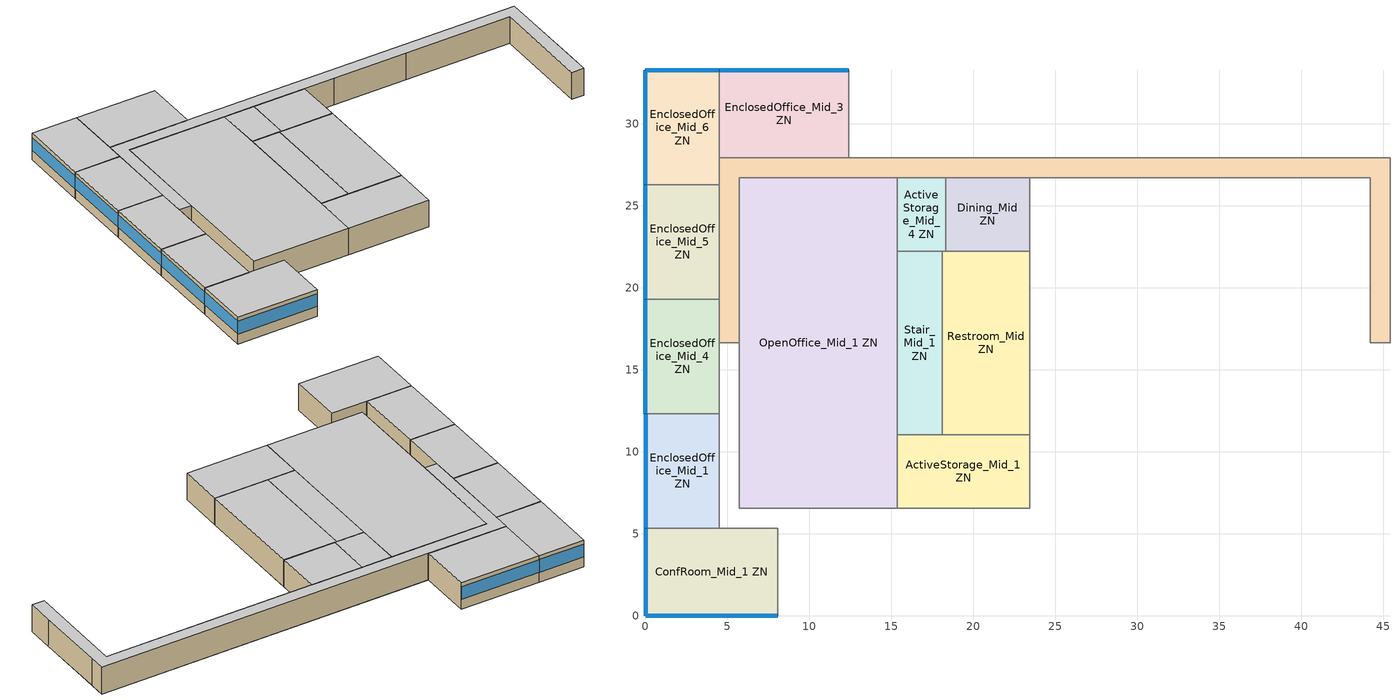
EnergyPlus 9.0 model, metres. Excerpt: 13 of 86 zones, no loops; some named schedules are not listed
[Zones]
ActiveStorage_Mid_1 ZN
 floor to FirstFloor_Plenum ZN (int_slab_floor): 23.43,11.04 23.43,6.56 15.35,6.56 15.35,11.04 z3.96
 wall to Restroom_Mid ZN (int_wall): 23.43,11.04 18.1,11.04 z3.96:6.71
 wall to OpenOffice_Mid_1 ZN (int_wall): 15.35,11.04 15.35,6.56 z3.96:6.71
 wall to Corridor_Mid_1 ZN (int_wall): 15.35,6.56 23.43,6.56 z3.96:6.71
 wall to Lobby_Mid ZN (int_wall): 23.43,6.56 23.43,11.04 z3.96:6.71
 wall to Stair_Mid_1 ZN (int_wall): 18.1,11.04 15.35,11.04 z3.96:6.71
 ceiling to MidFloor_Plenum ZN (DropCeiling): 15.35,11.04 15.35,6.56 23.43,6.56 23.43,11.04 z6.71
ActiveStorage_Mid_4 ZN
 floor to FirstFloor_Plenum ZN (int_slab_floor): 18.31,26.71 18.31,22.23 15.35,22.23 15.35,26.71 z3.96
 wall to Stair_Mid_1 ZN (int_wall): 15.35,22.23 18.1,22.23 z3.96:6.71
 wall to Corridor_Mid_2 ZN (int_wall): 18.31,26.71 15.35,26.71 z3.96:6.71
 wall to OpenOffice_Mid_1 ZN (int_wall): 15.35,26.71 15.35,22.23 z3.96:6.71
 wall to Restroom_Mid ZN (int_wall): 18.1,22.23 18.31,22.23 z3.96:6.71
 wall to Dining_Mid ZN (int_wall): 18.31,22.23 18.31,26.71 z3.96:6.71
 ceiling to MidFloor_Plenum ZN (DropCeiling): 15.35,26.71 15.35,22.23 18.31,22.23 18.31,26.71 z6.71
ConfRoom_Mid_1 ZN
 floor to FirstFloor_Plenum ZN (int_slab_floor): 8.07,5.34 8.07,0 0,0 0,5.34 z3.96
 wall outside (nonres_ext_wall): 0,5.34 0,0 8.07,0 z3.96:6.71
 wall to EnclosedOffice_Mid_1 ZN (int_wall): 4.5,5.34 0,5.34 z3.96:6.71
 wall to OpenOffice_Mid_4 ZN (int_wall): 8.07,0 8.07,5.34 z3.96:6.71
 wall to Corridor_Mid_1 ZN (int_wall): 8.07,5.34 4.5,5.34 z3.96:6.71
 window (Window_U_0.5_SHGC_0.25): 0.03,0 8.04,0 / 0,5.32 0,0.03 z4.98:6.3
 ceiling to MidFloor_Plenum ZN (DropCeiling): 0,5.34 0,0 8.07,0 8.07,5.34 z6.71
Corridor_Mid_2 ZN
 floor to FirstFloor_Plenum ZN (int_slab_floor): 45.41,27.93 45.41,16.64 44.19,16.64 44.19,26.71 5.72,26.71 5.72,16.64 4.5,16.64 4.5,27.93 z3.96
 wall to ActiveStorage_Mid_3 ZN (int_wall): 26.48,26.71 33.67,26.71 z3.96:6.71
 wall to Lobby_Mid ZN (int_wall): 23.43,26.71 26.48,26.71 z3.96:6.71
 wall to OpenOffice_Mid_2 ZN (int_wall): 33.67,26.71 44.19,26.71 44.19,16.64 z3.96:6.71
 wall to EnclosedOffice_Mid_3 ZN (int_wall): 12.39,27.93 10.08,27.93 4.5,27.93 z3.96:6.71
 wall to Corridor_Mid_1 ZN (int_wall): 44.19,16.64 45.41,16.64 / 4.5,16.64 5.72,16.64 z3.96:6.71
 wall to OpenOffice_Mid_1 ZN (int_wall): 5.72,16.64 5.72,26.71 15.35,26.71 z3.96:6.71
 wall to Dining_Mid ZN (int_wall): 18.31,26.71 23.43,26.71 z3.96:6.71
 wall to EnclosedOffice_Mid_8 ZN (int_wall): 45.41,16.64 45.41,19.3 z3.96:6.71
 wall to EnclosedOffice_Mid_6 ZN (int_wall): 4.5,27.93 4.5,26.29 z3.96:6.71
 wall to OpenOffice_Mid_3 ZN (int_wall): 45.41,27.93 12.39,27.93 z3.96:6.71
 wall to EnclosedOffice_Mid_5 ZN (int_wall): 4.5,26.29 4.5,19.32 z3.96:6.71
 wall to EnclosedOffice_Mid_4 ZN (int_wall): 4.5,19.32 4.5,16.64 z3.96:6.71
 wall to EnclosedOffice_Mid_7 ZN (int_wall): 45.41,19.3 45.41,26.28 z3.96:6.71
 wall to EnclosedOffice_Mid_2 ZN (int_wall): 45.41,26.28 45.41,27.93 z3.96:6.71
 ceiling to MidFloor_Plenum ZN (DropCeiling): 4.5,27.93 4.5,16.64 5.72,16.64 5.72,26.71 44.19,26.71 44.19,16.64 45.41,16.64 45.41,27.93 z6.71
Dining_Mid ZN
 floor to FirstFloor_Plenum ZN (int_slab_floor): 23.43,26.71 23.43,22.23 18.31,22.23 18.31,26.71 z3.96
 wall to Restroom_Mid ZN (int_wall): 18.31,22.23 23.43,22.23 z3.96:6.71
 wall to Lobby_Mid ZN (int_wall): 23.43,22.23 23.43,26.71 z3.96:6.71
 ceiling to MidFloor_Plenum ZN (DropCeiling): 18.31,26.71 18.31,22.23 23.43,22.23 23.43,26.71 z6.71
EnclosedOffice_Mid_6 ZN
 floor to FirstFloor_Plenum ZN (int_slab_floor): 4.5,33.27 4.5,26.29 0,26.29 0,33.27 z3.96
 wall outside (nonres_ext_wall): 4.5,33.27 0,33.27 0,26.29 z3.96:6.71
 wall to EnclosedOffice_Mid_3 ZN (int_wall): 4.5,27.93 4.5,33.27 z3.96:6.71
 wall to EnclosedOffice_Mid_5 ZN (int_wall): 0,26.29 4.5,26.29 z3.96:6.71
 window (Window_U_0.5_SHGC_0.25): 4.48,33.27 0.03,33.27 z4.98:6.31; 0,33.25 0,26.32 z4.98:6.29
 ceiling to MidFloor_Plenum ZN (DropCeiling): 0,33.27 0,26.29 4.5,26.29 4.5,33.27 z6.71
EnclosedOffice_Mid_4 ZN
 floor to FirstFloor_Plenum ZN (int_slab_floor): 4.5,19.31 4.5,12.33 0,12.33 0,19.31 z3.96
 wall outside (nonres_ext_wall): 0,19.31 0,12.33 z3.96:6.71
 wall to EnclosedOffice_Mid_5 ZN (int_wall): 4.5,19.31 0,19.31 z3.96:6.71
 wall to Corridor_Mid_1 ZN (int_wall): 4.5,12.33 4.5,16.64 z3.96:6.71
 wall to EnclosedOffice_Mid_1 ZN (int_wall): 0,12.33 4.5,12.33 z3.96:6.71
 window (Window_U_0.5_SHGC_0.25): 0,19.28 0,12.36 z4.98:6.29
 ceiling to MidFloor_Plenum ZN (DropCeiling): 0,19.31 0,12.33 4.5,12.33 4.5,19.31 z6.71
EnclosedOffice_Mid_1 ZN
 floor to FirstFloor_Plenum ZN (int_slab_floor): 4.5,12.33 4.5,5.34 0,5.34 0,12.33 z3.96
 wall outside (nonres_ext_wall): 0,12.33 0,5.34 z3.96:6.71
 wall to Corridor_Mid_1 ZN (int_wall): 4.5,5.34 4.5,12.33 z3.96:6.71
 window (Window_U_0.5_SHGC_0.25): 0,12.3 0,5.37 z4.98:6.29
 ceiling to MidFloor_Plenum ZN (DropCeiling): 0,12.33 0,5.34 4.5,5.34 4.5,12.33 z6.71
EnclosedOffice_Mid_3 ZN
 floor to FirstFloor_Plenum ZN (int_slab_floor): 12.39,33.27 12.39,27.93 4.5,27.93 4.5,33.27 z3.96
 wall outside (nonres_ext_wall): 12.39,33.27 4.5,33.27 z3.96:6.71
 wall to OpenOffice_Mid_3 ZN (int_wall): 12.39,27.93 12.39,33.27 z3.96:6.71
 window (Window_U_0.5_SHGC_0.25): 12.37,33.27 4.53,33.27 z4.98:6.3
 ceiling to MidFloor_Plenum ZN (DropCeiling): 4.5,33.27 4.5,27.93 12.39,27.93 12.39,33.27 z6.71
OpenOffice_Mid_1 ZN
 floor to FirstFloor_Plenum ZN (int_slab_floor): 15.35,26.71 15.35,6.56 5.72,6.56 5.72,26.71 z3.96
 wall to Corridor_Mid_1 ZN (int_wall): 5.72,16.64 5.72,6.56 15.35,6.56 z3.96:6.71
 wall to Stair_Mid_1 ZN (int_wall): 15.35,11.04 15.35,22.23 z3.96:6.71
 ceiling to MidFloor_Plenum ZN (DropCeiling): 5.72,26.71 5.72,6.56 15.35,6.56 15.35,26.71 z6.71
Restroom_Mid ZN
 floor to FirstFloor_Plenum ZN (int_slab_floor): 23.43,22.23 23.43,11.04 18.1,11.04 18.1,22.23 z3.96
 wall to Lobby_Mid ZN (int_wall): 23.43,11.04 23.43,22.23 z3.96:6.71
 wall to Stair_Mid_1 ZN (int_wall): 18.1,22.23 18.1,11.04 z3.96:6.71
 ceiling to MidFloor_Plenum ZN (DropCeiling): 18.1,22.23 18.1,11.04 23.43,11.04 23.43,22.23 z6.71
Stair_Mid_1 ZN
 floor to FirstFloor_Plenum ZN (int_slab_floor): 18.1,22.23 18.1,11.04 15.35,11.04 15.35,22.23 z3.96
 ceiling to MidFloor_Plenum ZN (DropCeiling): 15.35,22.23 15.35,11.04 18.1,11.04 18.1,22.23 z6.71
EnclosedOffice_Mid_5 ZN
 floor to FirstFloor_Plenum ZN (int_slab_floor): 4.5,26.29 4.5,19.31 0,19.31 0,26.29 z3.96
 wall outside (nonres_ext_wall): 0,26.29 0,19.31 z3.96:6.71
 window (Window_U_0.5_SHGC_0.25): 0,26.26 0,19.34 z4.98:6.29
 ceiling to MidFloor_Plenum ZN (DropCeiling): 0,26.29 0,19.31 4.5,19.31 4.5,26.29 z6.71
[Building]
OfficeMedium: North Axis {deg}=0; Terrain=City; Loads Convergence Tolerance Value=0.04; Temperature Convergence Tolerance Value {deltaC}=0.2; Solar Distribution=FullInteriorAndExterior; Maximum Number of Warmup Days=25; Minimum Number of Warmup Days=6
[Site:Location]
Site:Location=Atlanta-Hartsfield.Jackson.Intl.AP_GA_USA WMO=722190; Latitude {N+ S-}=33.64; Longitude {W- E+}=-84.43; Time Zone Relative to GMT {GMT+/-}=-5; Elevation {m}=313
[SizingPeriod:DesignDay] Day of Month=21; Dry-Bulb Temperature Range Modifier Type=DefaultMultipliers; Humidity Condition Type=Wetbulb; Barometric Pressure {Pa}=97621; Rain {Yes/No}=No; Snow on ground {Yes/No}=No; Daylight Savings Time Indicator=No
Name | Month | Day Type | Maximum Dry-Bulb Temperature {C} | Daily Dry-Bulb Temperature Range {C} | Wetbulb at Maximum Dry-Bulb {C} | Wind Speed {m/s} design conditions vs. traditional 6.71 m/s (15 mph) | Wind Direction {Degrees; N=0, S=180} | Solar Model Indicator | Clearness {0.0 to 1.1} | Wind Speed {m/s} design conditions vs. traditional 3.35 m/s (7mph) | ASHRAE Clear Sky Optical Depth for Beam Irradiance (taub) | ASHRAE Clear Sky Optical Depth for Diffuse Irradiance (taud)
Atlanta-Hartsfield.Jackson.Intl.AP_GA_USA Ann Htg 99.6% Condns DB | 1 | WinterDesignDay | -6.3 | 0 | -6.3 | 5.3 | 320 | ASHRAEClearSky | 0
Atlanta-Hartsfield.Jackson.Intl.AP_GA_USA Ann Clg .4% Condns DB=>MWB | 7 | SummerDesignDay | 34.4 | 9.5 | 23.5 |  | 300 | ASHRAETau |  | 4 | 0.556 | 1.779
[Site:WaterMainsTemperature]
Calculation Method=Correlation; Annual average outdoor air temperature {C}=16.6; Maximum difference in monthly average outdoor air temperatures {C}=22.5
[Site:GroundTemperature:FCfactorMethod]
January Ground Temperature {C}=16; February Ground Temperature {C}=11.9; March Ground Temperature {C}=7.7; April Ground Temperature {C}=4; May Ground Temperature {C}=7.9; June Ground Temperature {C}=13.8; July Ground Temperature {C}=17.2; August Ground Temperature {C}=20.8; September Ground Temperature {C}=24.8; October Ground Temperature {C}=26.1; November Ground Temperature {C}=26.5; December Ground Temperature {C}=22.5
[Material:NoMass]
CP02 CARPET PAD: VeryRough, 0.21648, 0.9, 0.7, 0.8
Nonres_Exterior_Wall_Insulation: MediumSmooth, 1.90342, 0.9, 0.7, 0.7
[Construction]
InteriorFurnishings: Std Wood 6inch
DropCeiling: AC02 Acoustic Ceiling
int_wall: G01 13mm gypsum board, G01 13mm gypsum board
int_slab_floor: 100mm Normalweight concrete floor, CP02 CARPET PAD
nonres_ext_wall: F07 25mm stucco, G01 16mm gypsum board, Nonres_Exterior_Wall_Insulation, G01 16mm gypsum board
Window_U_0.5_SHGC_0.25: Glazing Layer
[Material]
Name | Roughness | Thickness {m} | Conductivity {W/m-K} | Density {kg/m3} | Specific Heat {J/kg-K} | Thermal Absorptance | Solar Absorptance | Visible Absorptance | Absorptance:Thermal | Absorptance:Solar | Absorptance:Visible
Std Wood 6inch | MediumSmooth | 0.15 | 0.12 | 540 | 1210 | 0.9 | 0.7 | 0.7
AC02 Acoustic Ceiling | MediumSmooth | 0.0127 | 0.057 | 288 | 1339 | 0.9 | 0.7 | 0.2
F07 25mm stucco | Smooth | 0.0254 | 0.72 | 1856 | 840 | 0.9 | 0.7 | 0.7
G01 13mm gypsum board | Smooth | 0.0127 | 0.16 | 800 | 1090 |  |  |  | 0.9 | 0.7 | 0.5
G01 16mm gypsum board | MediumSmooth | 0.0159 | 0.16 | 800 | 1090
100mm Normalweight concrete floor | MediumRough | 0.1016 | 2.31 | 2322 | 832
[WindowMaterial:SimpleGlazingSystem]
Glazing Layer: U-Factor {W/m2-K}=2.83913; Solar Heat Gain Coefficient=0.25; Visible Transmittance=0.275
[Zone]
Name | Multiplier
ActiveStorage_Mid_1 ZN; ActiveStorage_Mid_4 ZN; ConfRoom_Mid_1 ZN; Corridor_Mid_2 ZN; Dining_Mid ZN; EnclosedOffice_Mid_1 ZN; EnclosedOffice_Mid_3 ZN; OpenOffice_Mid_1 ZN; Restroom_Mid ZN; Stair_Mid_1 ZN
EnclosedOffice_Mid_6 ZN; EnclosedOffice_Mid_5 ZN; EnclosedOffice_Mid_4 ZN | 1
[InternalMass] Construction=InteriorFurnishings
Name | Zone | Surface Area {m2}
ActiveStorage_Mid_1 Mass | ActiveStorage_Mid_1 ZN | 72.3705
ActiveStorage_Mid_4 Mass | ActiveStorage_Mid_4 ZN | 26.4846
ConfRoom_Mid_1 Mass | ConfRoom_Mid_1 ZN | 86.211
Corridor_Mid_2 Mass | Corridor_Mid_2 ZN | 148.881
Dining_Mid Mass | Dining_Mid ZN | 45.8859
EnclosedOffice_Mid_1 Mass | EnclosedOffice_Mid_1 ZN | 62.8993
EnclosedOffice_Mid_3 Mass | EnclosedOffice_Mid_3 ZN | 84.2524
OpenOffice_Mid_1 Mass | OpenOffice_Mid_1 ZN | 388.208
Restroom_Mid Mass | Restroom_Mid ZN | 119.412
Stair_Mid_1 Mass | Stair_Mid_1 ZN | 61.4118
EnclosedOffice_Mid_4 Mass | EnclosedOffice_Mid_4 ZN | 62.8993
EnclosedOffice_Mid_5 Mass | EnclosedOffice_Mid_5 ZN | 62.8993
EnclosedOffice_Mid_6 Mass | EnclosedOffice_Mid_6 ZN | 62.8993
[People]
EnclosedOffice_Mid_1 ZN People: EnclosedOffice_Mid_1 ZN, EnclosedOffice_Mid_1 ZN Occupancy Schedule, People, 2, 0.3, AUTOCALCULATE, ACTIVITY_SCH, No, ZoneAveraged, WORK_EFF_SCH, CLOTHING_SCH, CLOTHING_SCH, AIR_VELO_SCH
EnclosedOffice_Mid_3 ZN People: EnclosedOffice_Mid_3 ZN, EnclosedOffice_Mid_3 ZN Occupancy Schedule, People, 2, 0.3, AUTOCALCULATE, ACTIVITY_SCH, No, ZoneAveraged, WORK_EFF_SCH, CLOTHING_SCH, CLOTHING_SCH, AIR_VELO_SCH
EnclosedOffice_Mid_4 ZN People: EnclosedOffice_Mid_4 ZN, EnclosedOffice_Mid_4 ZN Occupancy Schedule, People, 2, 0.3, AUTOCALCULATE, ACTIVITY_SCH, No, ZoneAveraged, WORK_EFF_SCH, CLOTHING_SCH, CLOTHING_SCH, AIR_VELO_SCH
EnclosedOffice_Mid_5 ZN People: EnclosedOffice_Mid_5 ZN, EnclosedOffice_Mid_5 ZN Occupancy Schedule, People, 2, 0.3, AUTOCALCULATE, ACTIVITY_SCH, No, ZoneAveraged, WORK_EFF_SCH, CLOTHING_SCH, CLOTHING_SCH, AIR_VELO_SCH
EnclosedOffice_Mid_6 ZN People: EnclosedOffice_Mid_6 ZN, EnclosedOffice_Mid_6 ZN Occupancy Schedule, People, 2, 0.3, AUTOCALCULATE, ACTIVITY_SCH, No, ZoneAveraged, WORK_EFF_SCH, CLOTHING_SCH, CLOTHING_SCH, AIR_VELO_SCH
ConfRoom_Mid_1 ZN People: ConfRoom_Mid_1 ZN, ConfRoom_Mid_1 ZN Occupancy Schedule, People, 23, 0.3, AUTOCALCULATE, ACTIVITY_SCH, No, ZoneAveraged, WORK_EFF_SCH, CLOTHING_SCH, CLOTHING_SCH, AIR_VELO_SCH
Dining_Mid ZN People: Dining_Mid ZN, Dining_Mid ZN Occupancy Schedule, People, 12, 0.3, AUTOCALCULATE, ACTIVITY_SCH, No, ZoneAveraged, WORK_EFF_SCH, CLOTHING_SCH, CLOTHING_SCH, AIR_VELO_SCH
OpenOffice_Mid_1 ZN People: OpenOffice_Mid_1 ZN, OpenOffice_Mid_1 ZN Occupancy Schedule, People, 10, 0.3, AUTOCALCULATE, ACTIVITY_SCH, No, ZoneAveraged, WORK_EFF_SCH, CLOTHING_SCH, CLOTHING_SCH, AIR_VELO_SCH
[Lights] Schedule=BLDG_LIGHT_SCH; Design Level Calculation Method=Watts/Area; Watts per Zone Floor Area {W/m2}=8.82641; Return Air Fraction=0; Fraction Radiant=0.7; Fraction Visible=0.2; Fraction Replaceable=1; Return Air Fraction Calculated from Plenum Temperature=No
Name | Zone or ZoneList
ActiveStorage_Mid_1 ZN_Lights | ActiveStorage_Mid_1 ZN
ActiveStorage_Mid_4 ZN_Lights | ActiveStorage_Mid_4 ZN
ConfRoom_Mid_1 ZN_Lights | ConfRoom_Mid_1 ZN
Corridor_Mid_2 ZN_Lights | Corridor_Mid_2 ZN
Dining_Mid ZN_Lights | Dining_Mid ZN
EnclosedOffice_Mid_1 ZN_Lights | EnclosedOffice_Mid_1 ZN
EnclosedOffice_Mid_3 ZN_Lights | EnclosedOffice_Mid_3 ZN
OpenOffice_Mid_1 ZN_Lights | OpenOffice_Mid_1 ZN
Restroom_Mid ZN_Lights | Restroom_Mid ZN
Stair_Mid_1 ZN_Lights | Stair_Mid_1 ZN
EnclosedOffice_Mid_6 ZN_Lights | EnclosedOffice_Mid_6 ZN
EnclosedOffice_Mid_5 ZN_Lights | EnclosedOffice_Mid_5 ZN
EnclosedOffice_Mid_4 ZN_Lights | EnclosedOffice_Mid_4 ZN
[ZoneInfiltration:DesignFlowRate] Schedule=INFIL_SCH_PNNL; Design Flow Rate Calculation Method=Flow/ExteriorArea; Flow per Exterior Surface Area {m3/s-m2}=0.00056896; Constant Term Coefficient=0; Temperature Term Coefficient=0; Velocity Term Coefficient=0.224; Velocity Squared Term Coefficient=0
Name | Zone or ZoneList
ConfRoom_Mid_1 Infiltration | ConfRoom_Mid_1 ZN
EnclosedOffice_Mid_1 Infiltration | EnclosedOffice_Mid_1 ZN
EnclosedOffice_Mid_3 Infiltration | EnclosedOffice_Mid_3 ZN
EnclosedOffice_Mid_4 Infiltration | EnclosedOffice_Mid_4 ZN
EnclosedOffice_Mid_5 Infiltration | EnclosedOffice_Mid_5 ZN
EnclosedOffice_Mid_6 Infiltration | EnclosedOffice_Mid_6 ZN
[Exterior:Lights] Control Option=AstronomicalClock
Name | Schedule | Design Level {W}
Exterior_Lights_a | Exterior_lighting_schedule_a | 519.2
Exterior_Lights_b | Exterior_lighting_schedule_b | 7402.3
[Daylighting:Controls] Daylighting Method=SplitFlux; Lighting Control Type=Stepped; Minimum Input Power Fraction for Continuous or ContinuousOff Dimming Control=0.3; Minimum Light Output Fraction for Continuous or ContinuousOff Dimming Control=0.2; Number of Stepped Control Steps=3; Probability Lighting will be Reset When Needed in Manual Stepped Control=1; Glare Calculation Daylighting Reference Point=ConfRoom_Mid_1 Daylt Sensor 1; Glare Calculation Azimuth Angle of View Direction Clockwise from Zone y-Axis {deg}=270; Maximum Allowable Discomfort Glare Index=22; Daylighting Reference Point 1=ConfRoom_Mid_1 Daylt Sensor 1; Fraction of Zone Controlled by Reference Point 1=0.3835; Illuminance Setpoint at Reference Point 1 {lux}=375; Daylighting Reference Point 2=ConfRoom_Mid_1 Daylt Sensor 2; Fraction of Zone Controlled by Reference Point 2=0.1395; Illuminance Setpoint at Reference Point 2 {lux}=375
Name | Zone
ConfRoom_Mid_1 ZN DayLighting Control | ConfRoom_Mid_1 ZN
EnclosedOffice_Mid_1 ZN DayLighting Control | EnclosedOffice_Mid_1 ZN
EnclosedOffice_Mid_4 ZN DayLighting Control | EnclosedOffice_Mid_4 ZN
EnclosedOffice_Mid_5 ZN DayLighting Control | EnclosedOffice_Mid_5 ZN
EnclosedOffice_Mid_6 ZN DayLighting Control | EnclosedOffice_Mid_6 ZN
